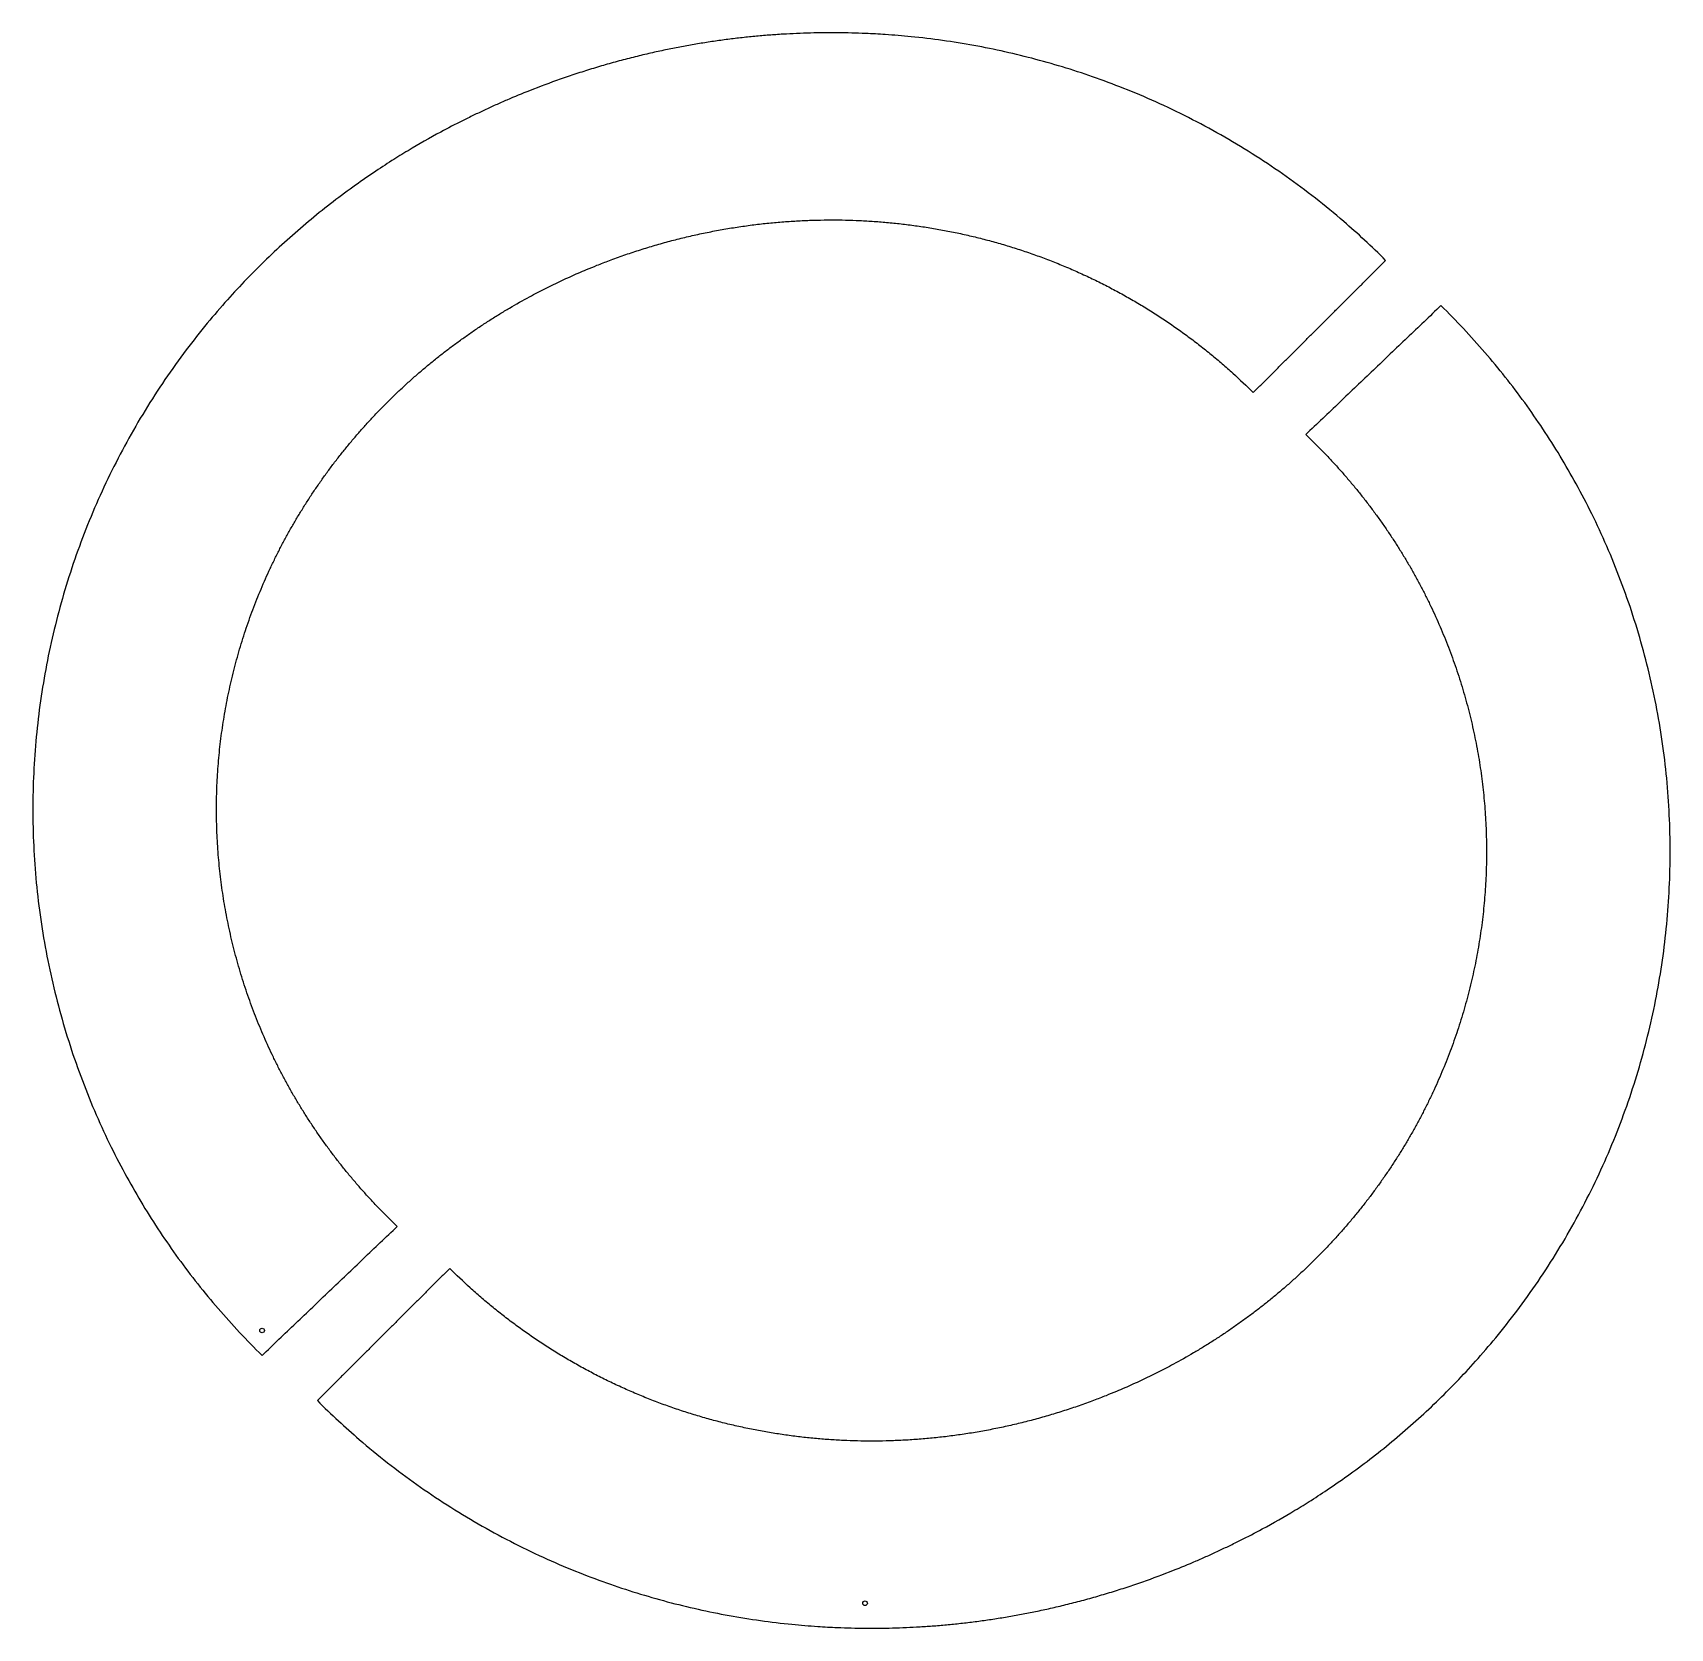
# Model space of a CAD drawing. Extents: x -1514 to 663, y -87 to 716.
# Drawn here: x 597 to 662.6, y -87.3 to -23.4 of the extents above.
import ezdxf

# ---------------------------------------------------------------- set-up
doc = ezdxf.new("R2010")
doc.units = 0
doc.header["$LTSCALE"] = 12
doc.header["$MEASUREMENT"] = 0
doc.layers.add('MARKING', color=11, linetype='CONTINUOUS')
doc.layers.add('REPAD', color=7, linetype='CONTINUOUS')

msp = doc.modelspace()

# ---------------------------------------------------------------- linework, layer by layer
at = {"layer": 'MARKING'}
for centre in [(606.168, -75.393), (630.337, -86.326)]:
    msp.add_circle(centre, 0.0938, dxfattribs=at)
at = {"layer": 'REPAD'}
for points, knots in [([(651.206, -32.506), (650.929, -32.229), (650.378, -31.699), (649.443, -30.865), (648.401, -30.01), (647.226, -29.136), (646.012, -28.318), (644.761, -27.559), (643.475, -26.858), (642.175, -26.228), (640.886, -25.674), (639.635, -25.2), (638.406, -24.792), (637.183, -24.441), (635.948, -24.139), (634.702, -23.887), (633.446, -23.685), (632.261, -23.543), (631.231, -23.458), (630.439, -23.414), (629.806, -23.393), (629.254, -23.384), (628.702, -23.384), (628.15, -23.394), (627.597, -23.413), (627.043, -23.441), (626.483, -23.48), (625.915, -23.529), (625.343, -23.589), (624.769, -23.659), (624.197, -23.739), (623.626, -23.829), (623.056, -23.929), (622.48, -24.042), (621.888, -24.168), (621.272, -24.311), (620.642, -24.471), (620.007, -24.645), (619.375, -24.832), (618.747, -25.032), (617.916, -25.314), (617.299, -25.544), (616.891, -25.706)], [0, 0, 0, 0, 0.031753, 0.061862, 0.101431, 0.140947, 0.180438, 0.21993, 0.259449, 0.299025, 0.336903, 0.373046, 0.407415, 0.441748, 0.476064, 0.510382, 0.544721, 0.579098, 0.607005, 0.628427, 0.643343, 0.658257, 0.67317, 0.688083, 0.702997, 0.717914, 0.733065, 0.748447, 0.764059, 0.779669, 0.795277, 0.810885, 0.826495, 0.842107, 0.858451, 0.875524, 0.89332, 0.91111, 0.928894, 0.946673, 0.96445, 1, 1, 1, 1]), ([(616.891, -25.706), (616.587, -25.826), (616.133, -26.014), (615.534, -26.277), (615.087, -26.481), (614.643, -26.692), (614.056, -26.981), (613.62, -27.208), (613.332, -27.364)], [0, 0, 0, 0, 0.249969, 0.374964, 0.499966, 0.624972, 0.749981, 1, 1, 1, 1]), ([(613.332, -27.364), (612.889, -27.603), (612.232, -27.977), (611.339, -28.529), (610.601, -29.011), (609.776, -29.586), (608.904, -30.238), (608.023, -30.946), (607.17, -31.685), (606.344, -32.454), (605.547, -33.252), (604.753, -34.107), (603.942, -35.049), (603.102, -36.115), (602.267, -37.279), (601.47, -38.513), (600.733, -39.784), (600.059, -41.088), (599.447, -42.425), (598.9, -43.79), (598.42, -45.178), (598.009, -46.583), (597.666, -48.002), (597.391, -49.433), (597.185, -50.875), (597.047, -52.325), (596.978, -53.782), (596.978, -55.245), (597.048, -56.714), (597.189, -58.188), (597.402, -59.658), (597.686, -61.117), (598.04, -62.559), (598.463, -63.981), (598.955, -65.382), (599.506, -66.738), (600.103, -68.027), (600.729, -69.229), (601.383, -70.364), (602.072, -71.451), (602.805, -72.507), (603.582, -73.531), (604.675, -74.852), (605.556, -75.791), (606.168, -76.392)], [0, 0, 0, 0, 0.026215, 0.039326, 0.054612, 0.072064, 0.091673, 0.11126, 0.130832, 0.150395, 0.169956, 0.189524, 0.211086, 0.234624, 0.260122, 0.285588, 0.311041, 0.336501, 0.361985, 0.387513, 0.412987, 0.438379, 0.46366, 0.488915, 0.514162, 0.539415, 0.564689, 0.590001, 0.615514, 0.641193, 0.667005, 0.692771, 0.718508, 0.744233, 0.769965, 0.795721, 0.820362, 0.843864, 0.866203, 0.88851, 0.910797, 0.933079, 0.955368, 1, 1, 1, 1]), ([(616.891, -33.965), (617.103, -33.851), (617.424, -33.683), (617.856, -33.469), (618.183, -33.313), (618.512, -33.162), (618.844, -33.014), (619.203, -32.861), (619.618, -32.691), (620.116, -32.499), (620.671, -32.298), (621.258, -32.102), (621.848, -31.92), (622.441, -31.753), (623.037, -31.6), (623.635, -31.462), (624.234, -31.339), (624.834, -31.231), (625.433, -31.137), (626.032, -31.058), (626.629, -30.994), (627.224, -30.945), (627.817, -30.91), (628.404, -30.889), (628.985, -30.882), (629.559, -30.888), (630.13, -30.908), (630.702, -30.941), (631.277, -30.988), (631.855, -31.048), (632.433, -31.123), (633.012, -31.212), (633.591, -31.316), (634.17, -31.433), (634.747, -31.566), (635.322, -31.713), (635.894, -31.874), (636.463, -32.05), (637.028, -32.24), (637.589, -32.445), (638.144, -32.663), (638.694, -32.895), (639.237, -33.141), (639.774, -33.401), (640.303, -33.673), (640.825, -33.958), (641.338, -34.256), (641.842, -34.565), (642.337, -34.886), (642.822, -35.219), (643.296, -35.561), (643.76, -35.914), (644.212, -36.276), (644.652, -36.646), (645.22, -37.148), (645.631, -37.539), (645.898, -37.805)], [0, 0, 0, 0, 0.023058, 0.0346, 0.04615, 0.057705, 0.069264, 0.080824, 0.095114, 0.112131, 0.131869, 0.15159, 0.171287, 0.190949, 0.210566, 0.230131, 0.249633, 0.269063, 0.288413, 0.307671, 0.326829, 0.345876, 0.364801, 0.383593, 0.402079, 0.420351, 0.4385, 0.45678, 0.475178, 0.493683, 0.512284, 0.530969, 0.549729, 0.568555, 0.587436, 0.606364, 0.625329, 0.644322, 0.663336, 0.68236, 0.701388, 0.720416, 0.739436, 0.758443, 0.777427, 0.796381, 0.815296, 0.834162, 0.852972, 0.871716, 0.890384, 0.908969, 0.927433, 0.945765, 0.963957, 1, 1, 1, 1]), ([(645.898, -37.805), (645.934, -37.769), (645.989, -37.715), (646.061, -37.643), (646.115, -37.589), (646.169, -37.535), (646.223, -37.481), (646.277, -37.427), (646.332, -37.373), (646.386, -37.319), (646.44, -37.265), (646.494, -37.211), (646.548, -37.157), (646.602, -37.103), (646.657, -37.049), (646.711, -36.995), (646.765, -36.941), (646.819, -36.887), (646.873, -36.833), (646.927, -36.779), (646.981, -36.725), (647.036, -36.67), (647.09, -36.616), (647.144, -36.562), (647.198, -36.508), (647.252, -36.454), (647.306, -36.4), (647.361, -36.346), (647.415, -36.292), (647.469, -36.238), (647.523, -36.184), (647.577, -36.13), (647.631, -36.076), (647.686, -36.022), (647.74, -35.968), (647.794, -35.914), (647.848, -35.86), (647.902, -35.806), (647.956, -35.752), (648.011, -35.698), (648.065, -35.643), (648.119, -35.589), (648.173, -35.535), (648.227, -35.481), (648.281, -35.427), (648.335, -35.373), (648.39, -35.319), (648.444, -35.265), (648.498, -35.211), (648.552, -35.157), (648.606, -35.103), (648.66, -35.049), (648.715, -34.995), (648.769, -34.94), (648.823, -34.886), (648.877, -34.832), (648.931, -34.778), (648.985, -34.724), (649.04, -34.67), (649.094, -34.616), (649.148, -34.562), (649.202, -34.508), (649.256, -34.454), (649.31, -34.4), (649.365, -34.345), (649.419, -34.291), (649.473, -34.237), (649.527, -34.183), (649.581, -34.129), (649.635, -34.075), (649.69, -34.021), (649.744, -33.967), (649.798, -33.913), (649.852, -33.859), (649.906, -33.804), (649.96, -33.75), (650.014, -33.696), (650.069, -33.642), (650.123, -33.588), (650.177, -33.534), (650.231, -33.48), (650.285, -33.426), (650.339, -33.372), (650.394, -33.317), (650.448, -33.263), (650.502, -33.209), (650.556, -33.155), (650.61, -33.101), (650.664, -33.047), (650.719, -32.993), (650.773, -32.939), (650.827, -32.884), (650.881, -32.83), (650.935, -32.776), (650.989, -32.722), (651.044, -32.668), (651.116, -32.596), (651.17, -32.542), (651.206, -32.506)], [0, 0, 0, 0, 0.020395, 0.030592, 0.04079, 0.050988, 0.061186, 0.071384, 0.081583, 0.091781, 0.10198, 0.112179, 0.122378, 0.132577, 0.142776, 0.152976, 0.163176, 0.173375, 0.183576, 0.193776, 0.203976, 0.214176, 0.224377, 0.234578, 0.244779, 0.25498, 0.265181, 0.275383, 0.285584, 0.295786, 0.305988, 0.31619, 0.326392, 0.336594, 0.346797, 0.356999, 0.367202, 0.377405, 0.387608, 0.397811, 0.408014, 0.418217, 0.428421, 0.438625, 0.448828, 0.459032, 0.469236, 0.47944, 0.489645, 0.499849, 0.510054, 0.520258, 0.530463, 0.540668, 0.550873, 0.561078, 0.571284, 0.581489, 0.591695, 0.6019, 0.612106, 0.622312, 0.632518, 0.642724, 0.65293, 0.663136, 0.673343, 0.683549, 0.693756, 0.703963, 0.71417, 0.724377, 0.734584, 0.744791, 0.754998, 0.765206, 0.775413, 0.785621, 0.795828, 0.806036, 0.816244, 0.826452, 0.83666, 0.846868, 0.857076, 0.867284, 0.877493, 0.887701, 0.89791, 0.908119, 0.918327, 0.928536, 0.938745, 0.948954, 0.959163, 0.969372, 0.979582, 1, 1, 1, 1]), ([(611.587, -71.221), (611.367, -71.013), (611.044, -70.694), (610.626, -70.256), (610.319, -69.922), (610.019, -69.583), (609.725, -69.239), (609.439, -68.889), (609.159, -68.535), (608.887, -68.175), (608.622, -67.811), (608.364, -67.442), (608.113, -67.068), (607.87, -66.69), (607.634, -66.308), (607.406, -65.921), (607.186, -65.531), (606.974, -65.136), (606.769, -64.738), (606.572, -64.337), (606.384, -63.931), (606.203, -63.523), (606.03, -63.111), (605.866, -62.696), (605.709, -62.279), (605.561, -61.858), (605.422, -61.435), (605.29, -61.01), (605.167, -60.582), (605.053, -60.153), (604.946, -59.721), (604.849, -59.287), (604.76, -58.852), (604.679, -58.415), (604.607, -57.977), (604.544, -57.537), (604.489, -57.097), (604.442, -56.655), (604.405, -56.213), (604.376, -55.77), (604.356, -55.327), (604.344, -54.884), (604.341, -54.44), (604.347, -53.996), (604.361, -53.553), (604.385, -53.11), (604.416, -52.667), (604.457, -52.225), (604.506, -51.784), (604.563, -51.344), (604.63, -50.905), (604.705, -50.467), (604.788, -50.031), (604.88, -49.596), (604.981, -49.163), (605.09, -48.732), (605.207, -48.302), (605.333, -47.875), (605.467, -47.451), (605.609, -47.029), (605.76, -46.609), (605.919, -46.193), (606.086, -45.779), (606.262, -45.368), (606.445, -44.961), (606.636, -44.557), (606.836, -44.156), (607.043, -43.759), (607.258, -43.366), (607.481, -42.977), (607.711, -42.592), (607.949, -42.211), (608.195, -41.834), (608.448, -41.462), (608.708, -41.094), (608.976, -40.732), (609.251, -40.374), (609.533, -40.021), (609.821, -39.673), (610.117, -39.33), (610.42, -38.993), (610.729, -38.661), (611.045, -38.335), (611.367, -38.015), (611.695, -37.7), (612.03, -37.391), (612.371, -37.089), (612.718, -36.792), (613.071, -36.502), (613.429, -36.218), (613.793, -35.94), (614.163, -35.669), (614.538, -35.405), (614.918, -35.147), (615.303, -34.896), (615.693, -34.652), (616.22, -34.337), (616.621, -34.111), (616.891, -33.965)], [0, 0, 0, 0, 0.020628, 0.030941, 0.041245, 0.051539, 0.061817, 0.072088, 0.082346, 0.092597, 0.102835, 0.113067, 0.123286, 0.1335, 0.143701, 0.153898, 0.164083, 0.174262, 0.184432, 0.194597, 0.204752, 0.214903, 0.225045, 0.235183, 0.245314, 0.255441, 0.26556, 0.275677, 0.285788, 0.295896, 0.305998, 0.316098, 0.326194, 0.336288, 0.346378, 0.356467, 0.366553, 0.376637, 0.38672, 0.396802, 0.406883, 0.416964, 0.427044, 0.437124, 0.447205, 0.457286, 0.467368, 0.477452, 0.487537, 0.497623, 0.507713, 0.517804, 0.527899, 0.537996, 0.548097, 0.558201, 0.56831, 0.578422, 0.58854, 0.598662, 0.60879, 0.618923, 0.629063, 0.639207, 0.64936, 0.659518, 0.669685, 0.679857, 0.690039, 0.700227, 0.710426, 0.720631, 0.730847, 0.741069, 0.751304, 0.761546, 0.7718, 0.782061, 0.792335, 0.802617, 0.812912, 0.823215, 0.833531, 0.843856, 0.854194, 0.86454, 0.8749, 0.885267, 0.895649, 0.906039, 0.916442, 0.926852, 0.937276, 0.947708, 0.958154, 0.968609, 0.979072, 1, 1, 1, 1]), ([(646.259, -83.346), (646.702, -83.107), (647.359, -82.732), (648.252, -82.181), (648.99, -81.698), (649.815, -81.123), (650.687, -80.472), (651.568, -79.763), (652.421, -79.025), (653.247, -78.256), (654.044, -77.458), (654.838, -76.603), (655.649, -75.66), (656.489, -74.595), (657.324, -73.43), (658.121, -72.196), (658.858, -70.926), (659.532, -69.621), (660.144, -68.284), (660.691, -66.919), (661.171, -65.531), (661.582, -64.126), (661.925, -62.707), (662.2, -61.276), (662.406, -59.835), (662.544, -58.384), (662.613, -56.928), (662.613, -55.465), (662.543, -53.996), (662.402, -52.522), (662.189, -51.052), (661.905, -49.593), (661.551, -48.151), (661.128, -46.728), (660.636, -45.328), (660.085, -43.972), (659.488, -42.683), (658.862, -41.481), (658.208, -40.345), (657.519, -39.259), (656.786, -38.203), (656.009, -37.179), (654.916, -35.857), (654.035, -34.919), (653.423, -34.318)], [0, 0, 0, 0, 0.026215, 0.039326, 0.054612, 0.072064, 0.091673, 0.11126, 0.130832, 0.150395, 0.169956, 0.189524, 0.211086, 0.234624, 0.260122, 0.285588, 0.311041, 0.336501, 0.361985, 0.387513, 0.412987, 0.438379, 0.46366, 0.488915, 0.514162, 0.539415, 0.564689, 0.590001, 0.615514, 0.641193, 0.667005, 0.692771, 0.718508, 0.744233, 0.769965, 0.795721, 0.820362, 0.843864, 0.866203, 0.88851, 0.910797, 0.933079, 0.955368, 1, 1, 1, 1]), ([(648.004, -39.488), (648.224, -39.697), (648.547, -40.016), (648.965, -40.453), (649.272, -40.787), (649.572, -41.126), (649.866, -41.471), (650.152, -41.82), (650.432, -42.175), (650.704, -42.534), (650.969, -42.899), (651.227, -43.268), (651.478, -43.641), (651.721, -44.019), (651.957, -44.402), (652.185, -44.788), (652.405, -45.179), (652.617, -45.573), (652.822, -45.971), (653.019, -46.373), (653.207, -46.778), (653.388, -47.187), (653.561, -47.598), (653.725, -48.013), (653.881, -48.431), (654.03, -48.851), (654.169, -49.274), (654.301, -49.699), (654.424, -50.127), (654.538, -50.557), (654.645, -50.989), (654.742, -51.422), (654.831, -51.858), (654.912, -52.295), (654.984, -52.733), (655.047, -53.172), (655.102, -53.613), (655.149, -54.054), (655.186, -54.496), (655.215, -54.939), (655.235, -55.383), (655.247, -55.826), (655.25, -56.27), (655.244, -56.713), (655.23, -57.157), (655.206, -57.6), (655.175, -58.042), (655.134, -58.484), (655.085, -58.926), (655.027, -59.366), (654.961, -59.805), (654.886, -60.243), (654.803, -60.679), (654.711, -61.114), (654.61, -61.547), (654.501, -61.978), (654.384, -62.407), (654.258, -62.834), (654.124, -63.259), (653.982, -63.681), (653.831, -64.1), (653.672, -64.517), (653.505, -64.931), (653.329, -65.341), (653.146, -65.749), (652.955, -66.153), (652.755, -66.554), (652.548, -66.95), (652.333, -67.344), (652.11, -67.733), (651.88, -68.118), (651.642, -68.499), (651.396, -68.875), (651.143, -69.248), (650.883, -69.615), (650.615, -69.978), (650.34, -70.336), (650.058, -70.689), (649.77, -71.037), (649.474, -71.379), (649.171, -71.716), (648.862, -72.048), (648.546, -72.374), (648.224, -72.695), (647.896, -73.01), (647.561, -73.318), (647.22, -73.621), (646.873, -73.918), (646.52, -74.208), (646.162, -74.492), (645.798, -74.769), (645.428, -75.04), (645.053, -75.305), (644.673, -75.562), (644.288, -75.813), (643.898, -76.057), (643.371, -76.373), (642.97, -76.599), (642.7, -76.745)], [0, 0, 0, 0, 0.020628, 0.030941, 0.041245, 0.051539, 0.061817, 0.072088, 0.082346, 0.092597, 0.102835, 0.113067, 0.123286, 0.1335, 0.143701, 0.153898, 0.164083, 0.174262, 0.184432, 0.194597, 0.204752, 0.214903, 0.225045, 0.235183, 0.245314, 0.255441, 0.26556, 0.275677, 0.285788, 0.295896, 0.305998, 0.316098, 0.326194, 0.336288, 0.346378, 0.356467, 0.366553, 0.376637, 0.38672, 0.396802, 0.406883, 0.416964, 0.427044, 0.437124, 0.447205, 0.457286, 0.467368, 0.477452, 0.487537, 0.497623, 0.507713, 0.517804, 0.527899, 0.537996, 0.548097, 0.558201, 0.56831, 0.578422, 0.58854, 0.598662, 0.60879, 0.618923, 0.629063, 0.639207, 0.64936, 0.659518, 0.669685, 0.679857, 0.690039, 0.700227, 0.710426, 0.720631, 0.730847, 0.741069, 0.751304, 0.761546, 0.7718, 0.782061, 0.792335, 0.802617, 0.812912, 0.823215, 0.833531, 0.843856, 0.854194, 0.86454, 0.8749, 0.885267, 0.895649, 0.906039, 0.916442, 0.926852, 0.937276, 0.947708, 0.958154, 0.968609, 0.979072, 1, 1, 1, 1]), ([(613.693, -72.905), (613.657, -72.941), (613.602, -72.995), (613.53, -73.067), (613.476, -73.121), (613.422, -73.175), (613.368, -73.229), (613.314, -73.283), (613.259, -73.337), (613.205, -73.391), (613.151, -73.445), (613.097, -73.499), (613.043, -73.553), (612.989, -73.607), (612.934, -73.661), (612.88, -73.715), (612.826, -73.769), (612.772, -73.823), (612.718, -73.877), (612.664, -73.931), (612.609, -73.985), (612.555, -74.039), (612.501, -74.093), (612.447, -74.147), (612.393, -74.201), (612.339, -74.255), (612.285, -74.309), (612.23, -74.363), (612.176, -74.417), (612.122, -74.471), (612.068, -74.525), (612.014, -74.58), (611.96, -74.634), (611.905, -74.688), (611.851, -74.742), (611.797, -74.796), (611.743, -74.85), (611.689, -74.904), (611.635, -74.958), (611.58, -75.012), (611.526, -75.066), (611.472, -75.12), (611.418, -75.174), (611.364, -75.228), (611.31, -75.282), (611.255, -75.336), (611.201, -75.391), (611.147, -75.445), (611.093, -75.499), (611.039, -75.553), (610.985, -75.607), (610.931, -75.661), (610.876, -75.715), (610.822, -75.769), (610.768, -75.823), (610.714, -75.877), (610.66, -75.931), (610.606, -75.985), (610.551, -76.039), (610.497, -76.094), (610.443, -76.148), (610.389, -76.202), (610.335, -76.256), (610.281, -76.31), (610.226, -76.364), (610.172, -76.418), (610.118, -76.472), (610.064, -76.526), (610.01, -76.58), (609.956, -76.635), (609.901, -76.689), (609.847, -76.743), (609.793, -76.797), (609.739, -76.851), (609.685, -76.905), (609.631, -76.959), (609.577, -77.013), (609.522, -77.067), (609.468, -77.122), (609.414, -77.176), (609.36, -77.23), (609.306, -77.284), (609.252, -77.338), (609.197, -77.392), (609.143, -77.446), (609.089, -77.5), (609.035, -77.554), (608.981, -77.609), (608.927, -77.663), (608.872, -77.717), (608.818, -77.771), (608.764, -77.825), (608.71, -77.879), (608.656, -77.933), (608.602, -77.987), (608.547, -78.042), (608.475, -78.114), (608.421, -78.168), (608.385, -78.204)], [0, 0, 0, 0, 0.020395, 0.030592, 0.04079, 0.050988, 0.061186, 0.071384, 0.081583, 0.091781, 0.10198, 0.112179, 0.122378, 0.132577, 0.142776, 0.152976, 0.163176, 0.173375, 0.183576, 0.193776, 0.203976, 0.214176, 0.224377, 0.234578, 0.244779, 0.25498, 0.265181, 0.275383, 0.285584, 0.295786, 0.305988, 0.31619, 0.326392, 0.336594, 0.346797, 0.356999, 0.367202, 0.377405, 0.387608, 0.397811, 0.408014, 0.418217, 0.428421, 0.438625, 0.448828, 0.459032, 0.469236, 0.47944, 0.489645, 0.499849, 0.510054, 0.520258, 0.530463, 0.540668, 0.550873, 0.561078, 0.571284, 0.581489, 0.591695, 0.6019, 0.612106, 0.622312, 0.632518, 0.642724, 0.65293, 0.663136, 0.673343, 0.683549, 0.693756, 0.703963, 0.71417, 0.724377, 0.734584, 0.744791, 0.754998, 0.765206, 0.775413, 0.785621, 0.795828, 0.806036, 0.816244, 0.826452, 0.83666, 0.846868, 0.857076, 0.867284, 0.877493, 0.887701, 0.89791, 0.908119, 0.918327, 0.928536, 0.938745, 0.948954, 0.959163, 0.969372, 0.979582, 1, 1, 1, 1]), ([(642.7, -76.745), (642.488, -76.859), (642.167, -77.026), (641.734, -77.24), (641.408, -77.396), (641.079, -77.548), (640.747, -77.695), (640.388, -77.849), (639.973, -78.018), (639.475, -78.211), (638.92, -78.411), (638.333, -78.607), (637.743, -78.789), (637.15, -78.957), (636.554, -79.109), (635.956, -79.247), (635.357, -79.371), (634.757, -79.479), (634.158, -79.572), (633.559, -79.651), (632.962, -79.715), (632.367, -79.765), (631.774, -79.8), (631.187, -79.821), (630.606, -79.828), (630.032, -79.821), (629.461, -79.801), (628.889, -79.768), (628.314, -79.722), (627.736, -79.661), (627.158, -79.586), (626.579, -79.497), (626, -79.394), (625.421, -79.276), (624.844, -79.144), (624.269, -78.997), (623.697, -78.835), (623.128, -78.659), (622.563, -78.469), (622.002, -78.265), (621.447, -78.046), (620.897, -77.814), (620.354, -77.568), (619.817, -77.309), (619.288, -77.037), (618.766, -76.751), (618.253, -76.454), (617.749, -76.144), (617.254, -75.823), (616.769, -75.491), (616.295, -75.148), (615.831, -74.796), (615.379, -74.434), (614.939, -74.064), (614.371, -73.561), (613.96, -73.171), (613.693, -72.905)], [0, 0, 0, 0, 0.023058, 0.0346, 0.04615, 0.057705, 0.069264, 0.080824, 0.095114, 0.112131, 0.131869, 0.15159, 0.171287, 0.190949, 0.210566, 0.230131, 0.249633, 0.269063, 0.288413, 0.307671, 0.326829, 0.345876, 0.364801, 0.383593, 0.402079, 0.420351, 0.4385, 0.45678, 0.475178, 0.493683, 0.512284, 0.530969, 0.549729, 0.568555, 0.587436, 0.606364, 0.625329, 0.644322, 0.663336, 0.68236, 0.701388, 0.720416, 0.739436, 0.758443, 0.777427, 0.796381, 0.815296, 0.834162, 0.852972, 0.871716, 0.890384, 0.908969, 0.927433, 0.945765, 0.963957, 1, 1, 1, 1]), ([(608.385, -78.204), (608.662, -78.481), (609.213, -79.01), (610.148, -79.844), (611.19, -80.699), (612.365, -81.574), (613.579, -82.391), (614.83, -83.151), (616.116, -83.851), (617.416, -84.482), (618.705, -85.036), (619.956, -85.51), (621.185, -85.917), (622.408, -86.269), (623.643, -86.571), (624.889, -86.822), (626.145, -87.024), (627.33, -87.166), (628.36, -87.252), (629.152, -87.295), (629.785, -87.317), (630.337, -87.326), (630.889, -87.326), (631.441, -87.316), (631.994, -87.297), (632.548, -87.268), (633.108, -87.23), (633.675, -87.181), (634.248, -87.121), (634.822, -87.051), (635.394, -86.971), (635.965, -86.88), (636.535, -86.78), (637.111, -86.668), (637.703, -86.542), (638.319, -86.399), (638.949, -86.239), (639.584, -86.064), (640.216, -85.877), (640.844, -85.678), (641.675, -85.395), (642.292, -85.165), (642.7, -85.004)], [0, 0, 0, 0, 0.031753, 0.061862, 0.101431, 0.140947, 0.180438, 0.21993, 0.259449, 0.299025, 0.336903, 0.373046, 0.407415, 0.441748, 0.476064, 0.510382, 0.544721, 0.579098, 0.607005, 0.628427, 0.643343, 0.658257, 0.67317, 0.688083, 0.702997, 0.717914, 0.733065, 0.748447, 0.764059, 0.779669, 0.795277, 0.810885, 0.826495, 0.842107, 0.858451, 0.875524, 0.89332, 0.91111, 0.928894, 0.946673, 0.96445, 1, 1, 1, 1]), ([(642.7, -85.004), (643.004, -84.883), (643.458, -84.696), (644.057, -84.432), (644.504, -84.228), (644.948, -84.018), (645.535, -83.728), (645.971, -83.501), (646.259, -83.346)], [0, 0, 0, 0, 0.249969, 0.374964, 0.499966, 0.624972, 0.749981, 1, 1, 1, 1])]:
    msp.add_open_spline(points, degree=3, knots=knots, dxfattribs=at)
for points in [[(653.423, -34.318), (648.004, -39.488)], [(606.168, -76.392), (611.587, -71.221)]]:
    msp.add_open_spline(points, degree=1, dxfattribs=at)

doc.saveas('drawing.dxf')
